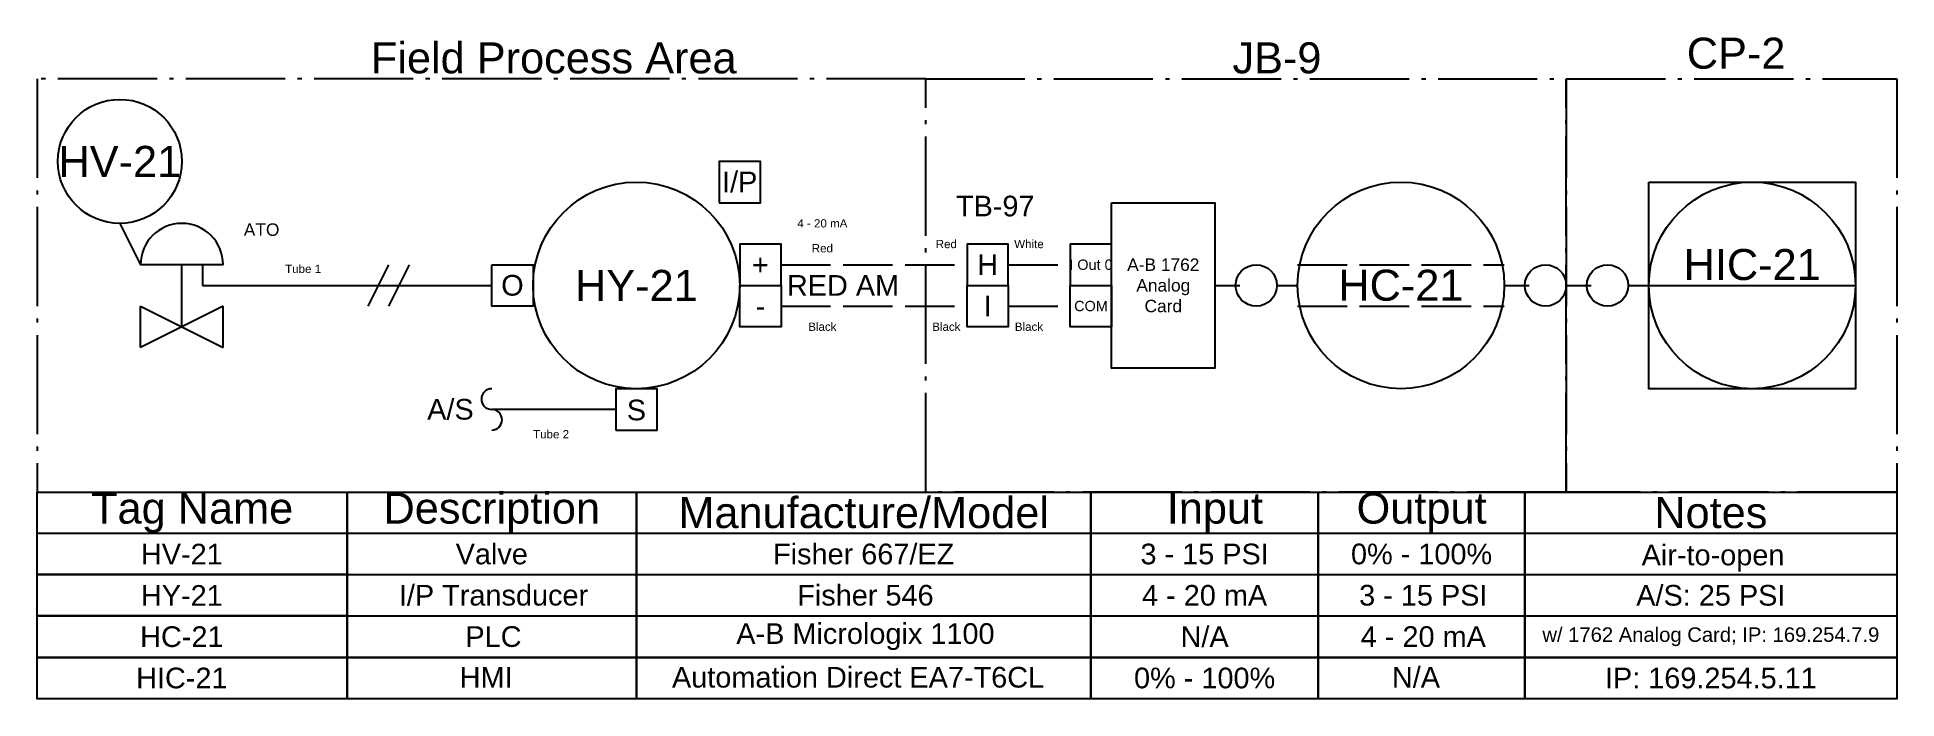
# Model space of a CAD drawing. Header units: inches. Extents: x 2.5 to 47.5, y 2.5 to 18.5.
import ezdxf

# ---------------------------------------------------------------- set-up
doc = ezdxf.new("R2010")
doc.units = ezdxf.units.IN
doc.header["$MEASUREMENT"] = 0
for name, pattern in [('ACAD_ISO02W100', [15, 12, -3]), ('ACAD_ISO03W100', [30, 12, -18]), ('ACAD_ISO04W100', [30, 24, -3, 0, -3])]:
    doc.linetypes.add(name, pattern=pattern)
doc.styles.get("Standard").update_dxf_attribs({"font": 'arial.ttf'})

msp = doc.modelspace()

# ---------------------------------------------------------------- linework, layer by layer
for p, q in [((4.5, 14), (5, 13)), ((7, 13), (5, 13)), ((6, 11.5), (6, 13)), ((6.5, 13), (6.5, 12.5)), ((11, 13), (10.5, 12)), ((11.5, 13), (11, 12)), ((6.5, 12.5), (13.5, 12.5)), ((7, 12), (5, 11)), ((5, 11), (5, 12)), ((5, 12), (7, 11)), ((7, 11), (7, 12)), ((16.5, 9.5), (13.5, 9.5))]:
    msp.add_line(p, q)
at = {"linetype": 'ACAD_ISO02W100', "ltscale": 0.1}
for p, q in [((20.5, 13), (25, 13)), ((26, 13), (27.5, 13)), ((33, 13), (38, 13)), ((20.5, 12), (25, 12)), ((26, 12), (27.5, 12)), ((33, 12), (38, 12))]:
    msp.add_line(p, q, dxfattribs=at)
at = {"linetype": 'ACAD_ISO03W100', "ltscale": 0.05}
for p, q in [((31, 12.5), (33, 12.5)), ((38, 12.5), (41.5, 12.5))]:
    msp.add_line(p, q, dxfattribs=at)
at = {"linetype": 'Continuous', "ltscale": 0.1}
msp.add_line((41.5, 12.5), (46.5, 12.5), dxfattribs=at)
at = {"linetype": 'ACAD_ISO04W100', "ltscale": 0.1}
for points in [[(24, 17.5), (2.5, 17.5), (2.5, 7.5), (24, 7.5)], [(24, 17.5), (39.5, 17.5), (39.5, 7.5), (24, 7.5)], [(39.5, 17.5), (47.5, 17.5), (47.5, 7.5), (39.5, 7.5)]]:
    msp.add_lwpolyline(points, close=True, dxfattribs=at)
for points in [[(19, 14.5), (20, 14.5), (20, 15.5), (19, 15.5)], [(41.5, 15), (46.5, 15), (46.5, 10), (41.5, 10)], [(28.5, 14.5), (31, 14.5), (31, 10.5), (28.5, 10.5)], [(19.5, 12.5), (20.5, 12.5), (20.5, 13.5), (19.5, 13.5)], [(25, 12.5), (26, 12.5), (26, 13.5), (25, 13.5)], [(27.5, 12.5), (28.5, 12.5), (28.5, 13.5), (27.5, 13.5)], [(13.5, 13), (14.5, 13), (14.5, 12), (13.5, 12)], [(19.5, 12.5), (20.5, 12.5), (20.5, 11.5), (19.5, 11.5)], [(25, 12.5), (26, 12.5), (26, 11.5), (25, 11.5)], [(27.5, 12.5), (28.5, 12.5), (28.5, 11.5), (27.5, 11.5)], [(16.5, 9), (17.5, 9), (17.5, 10), (16.5, 10)], [(2.5, 7.5), (10, 7.5), (10, 6.5), (2.5, 6.5)], [(10, 7.5), (17, 7.5), (17, 6.5), (10, 6.5)], [(17, 7.5), (28, 7.5), (28, 6.5), (17, 6.5)], [(28, 7.5), (33.5, 7.5), (33.5, 6.5), (28, 6.5)], [(33.5, 7.5), (38.5, 7.5), (38.5, 6.5), (33.5, 6.5)], [(38.5, 7.5), (47.5, 7.5), (47.5, 6.5), (38.5, 6.5)], [(2.5, 6.503), (10, 6.503), (10, 5.503), (2.5, 5.503)], [(10, 6.503), (17, 6.5), (17, 5.5), (10, 5.503)], [(17, 6.503), (28, 6.5), (28, 5.5), (17, 5.503)], [(28, 6.503), (33.5, 6.5), (33.5, 5.5), (28, 5.503)], [(33.5, 6.503), (38.5, 6.5), (38.5, 5.5), (33.5, 5.503)], [(38.5, 6.503), (47.5, 6.5), (47.5, 5.5), (38.5, 5.503)], [(2.5, 5.503), (10, 5.503), (10, 4.503), (2.5, 4.503)], [(10, 5.503), (17, 5.5), (17, 4.5), (10, 4.503)], [(17, 5.503), (28, 5.5), (28, 4.5), (17, 4.503)], [(28, 5.503), (33.5, 5.5), (33.5, 4.5), (28, 4.503)], [(33.5, 5.503), (38.5, 5.5), (38.5, 4.5), (33.5, 4.503)], [(38.5, 5.503), (47.5, 5.5), (47.5, 4.5), (38.5, 4.503)], [(2.5, 4.503), (10, 4.503), (10, 3.503), (2.5, 3.503)], [(10, 4.503), (17, 4.5), (17, 3.5), (10, 3.503)], [(17, 4.503), (28, 4.5), (28, 3.5), (17, 3.503)], [(28, 4.503), (33.5, 4.5), (33.5, 3.5), (28, 3.503)], [(33.5, 4.503), (38.5, 4.5), (38.5, 3.5), (33.5, 3.503)], [(38.5, 4.503), (47.5, 4.5), (47.5, 3.5), (38.5, 3.503)], [(2.5, 3.503), (10, 3.503), (10, 2.503), (2.5, 2.503)], [(10, 3.503), (17, 3.5), (17, 2.5), (10, 2.503)], [(17, 3.503), (28, 3.5), (28, 2.5), (17, 2.503)], [(28, 3.503), (33.5, 3.5), (33.5, 2.5), (28, 2.503)], [(33.5, 3.503), (38.5, 3.5), (38.5, 2.5), (33.5, 2.503)], [(38.5, 3.503), (47.5, 3.5), (47.5, 2.5), (38.5, 2.503)]]:
    msp.add_lwpolyline(points, close=True)
for centre, radius in [((4.5, 15.5), 1.5), ((17, 12.5), 2.5), ((35.5, 12.5), 2.5), ((44, 12.5), 2.5), ((32, 12.5), 0.5), ((39, 12.5), 0.5), ((40.5, 12.5), 0.5)]:
    msp.add_circle(centre, radius)
for centre, radius, start, end in [((6, 13), 1, 0, 180), ((13.5, 9.75), 0.25, 90, 270), ((13.5, 9.25), 0.25, 270, 90)]:
    msp.add_arc(centre, radius, start, end)

# ---------------------------------------------------------------- texts
for s, width, heights, insert, char_height, attachment_point in [('CP-2', 20.5, [0], (43.611, 18.113), 0.75, 5), ('Field Process Area', 15, [0], (15, 18), 0.75, 5), ('JB-9', 20.5, [0], (32.5, 18), 0.75, 5), ('HV-21', 4, [0], (4.5, 15.5), 0.75, 5), ('I/P', 1, [0], (19.5, 15), 0.5, 5), ('TB-97', 7.5, [0], (25.683, 14.417), 0.5, 5), ('ATO', 1.5, [0], (7.5, 14), 0.3, 1), ('4 - 20 mA', 2, [0], (21.5, 14), 0.2, 5), ('Red', 2, [0], (21.5, 13.398), 0.2, 5), ('Red', 2, [0], (24.5, 13.5), 0.2, 5), ('White', 2, [0], (26.5, 13.5), 0.2, 5), ('+', 1, [0], (20, 13), 0.5, 5), ('H', 1, [0], (25.5, 13), 0.5, 5), ('I Out 0', 1, [0], (28, 13), 0.25, 5), ('A-B 1762\\PAnalog\\PCard', 2.5, [0], (29.75, 12.5), 0.3, 5), ('HIC-21', 4, [0], (44, 13), 0.75, 5), ('Tube 1', 1, [0], (8.5, 13), 0.2, 1), ('\\pxqc;O', 1, [0], (14, 12.5), 0.5, 5), ('HY-21', 4, [0], (17, 12.5), 0.75, 5), ('RED AM', 7.5, [0], (22, 12.5), 0.5, 5), ('HC-21', 4, [0], (35.5, 12.5), 0.75, 5), ('I', 1, [0], (25.5, 12), 0.5, 5), ('-', 1, [0], (20, 12), 0.5, 5), ('COM', 1, [0], (28, 12), 0.25, 5), ('Black', 2, [0], (21.5, 11.5), 0.2, 5), ('Black', 2, [0.102], (24.5, 11.5), 0.2, 5), ('Black', 2, [0], (26.5, 11.5), 0.2, 5), ('A/S', 1, [0], (12.5, 9.5), 0.5, 5), ('\\pxqc;S', 1, [0], (17, 9.483), 0.5, 5), ('Tube 2', 1, [0], (14.5, 9), 0.2, 1), ('Tag Name', 7.5, [0], (6.25, 7), 0.75, 5), ('Description', 7, [0], (13.5, 7), 0.75, 5), ('Manufacture/Model', 10.5, [0], (22.5, 7), 0.75, 5), ('Input', 6.375, [0], (31, 7), 0.75, 5), ('Output', 5.25, [0], (36, 7), 0.75, 5), ('Notes', 8.75, [0], (43, 7), 0.75, 5), ('HV-21', 7.5, [0], (6, 6), 0.5, 5), ('Valve', 6.99998, [0], (13.5, 6), 0.5, 5), ('Fisher 667/EZ', 8.99998, [0], (22.5, 6), 0.5, 5), ('3 - 15 PSI', 5.5, [0], (30.75, 6), 0.5, 5), ('0% - 100%', 5.125, [0], (36, 6), 0.5, 5), ('Air-to-open', 9, [0], (43.053, 5.904), 0.5, 5), ('HY-21', 7.5, [0], (6, 5), 0.5, 5), ('I/P Transducer', 6.99998, [0], (13.542, 5.002), 0.5, 5), ('Fisher 546', 9.24999, [0], (22.542, 5.002), 0.5, 5), ('4 - 20 mA', 5.5, [0], (30.75, 5), 0.5, 5), ('3 - 15 PSI', 4.875, [0], (36.042, 5.002), 0.5, 5), ('A/S: 25 PSI', 9, [0], (43, 5), 0.5, 5), ('HC-21', 7.5, [0], (6, 4), 0.5, 5), ('PLC', 6.875, [0], (13.542, 4.002), 0.5, 5), ('A-B Micrologix 1100', 9.24999, [0], (22.542, 4.002), 0.5, 5), ('N/A', 5.5, [0], (30.75, 4), 0.5, 5), ('4 - 20 mA', 4.875, [0], (36.042, 4.002), 0.5, 5), ('w/ 1762 Analog Card; IP: 169.254.7.9', 9, [0], (43, 4), 0.35, 5), ('HIC-21', 7.5, [0], (6, 3), 0.5, 5), ('HMI', 6.875, [0], (13.364, 3.018), 0.5, 5), ('Automation Direct EA7-T6CL', 9.24999, [0], (22.364, 3.018), 0.5, 5), ('0% - 100%', 5.5, [0], (30.75, 3), 0.5, 5), ('N/A', 4.875, [0], (35.864, 3.018), 0.5, 5), ('IP: 169.254.5.11', 9, [0], (43, 3), 0.5, 5)]:
    msp.add_mtext_dynamic_manual_height_columns(s, width=width, gutter_width=1, heights=heights, dxfattribs=dict(insert=insert, char_height=char_height, attachment_point=attachment_point))

doc.saveas('drawing.dxf')
